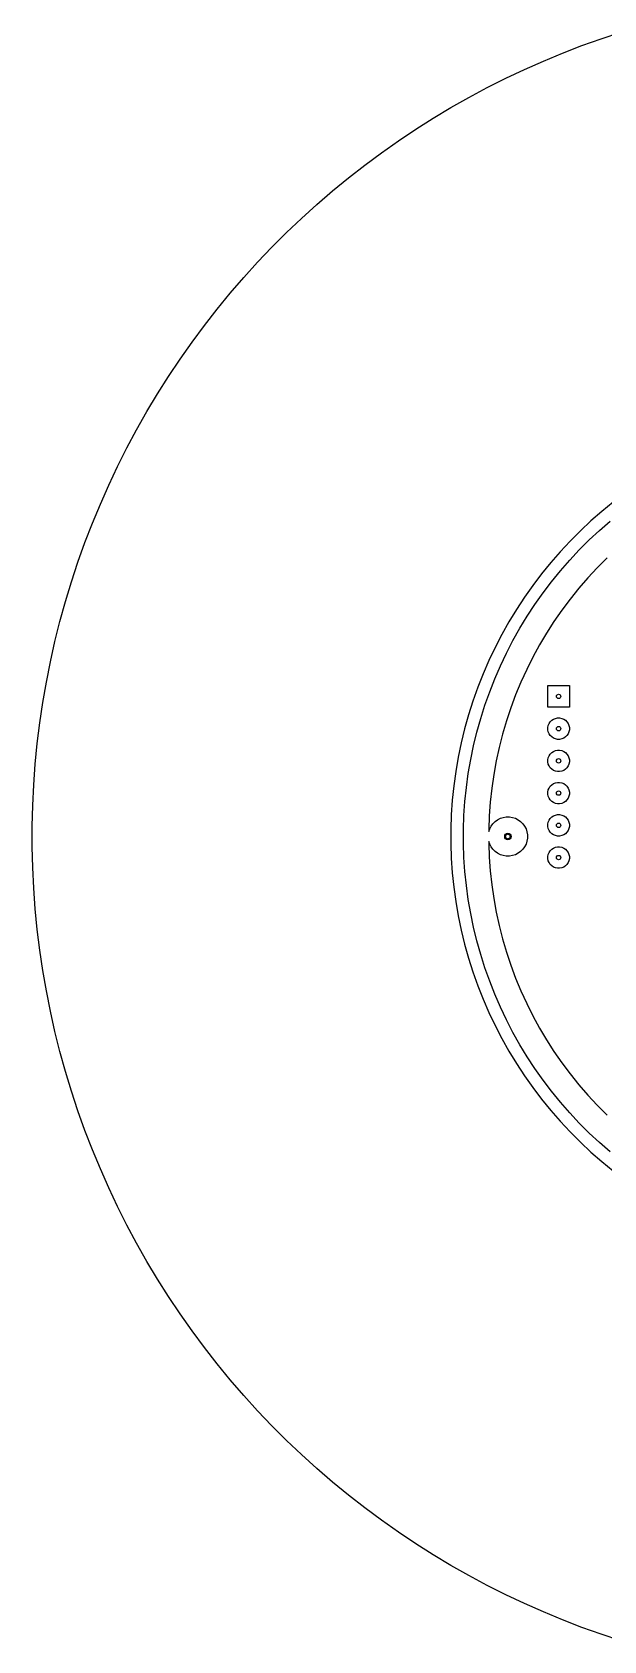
# Model space of a CAD drawing. Extents: x 123 to 256, y -136 to -4.
# Drawn here: x 123 to 168.1, y -133.4 to -6.6 of the extents above; entities that cross this region are included whole.
import ezdxf

# ---------------------------------------------------------------- set-up
doc = ezdxf.new("R2010")
doc.units = 0
doc.layers.add('BLACK', color=7, linetype='CONTINUOUS')

msp = doc.modelspace()

# ---------------------------------------------------------------- linework, layer by layer
at = {"layer": 'BLACK', "linetype": 'CONTINUOUS'}
for p, q in [((166.330158, -7.666956), (167.866866, -7.117113)), ((167.866866, -7.117113), (169.416604, -6.605148)), ((163.299529, -8.878929), (164.807407, -8.254346)), ((164.807407, -8.254346), (166.330158, -7.666956)), ((160.33202, -10.238148), (161.807434, -9.540329)), ((161.807434, -9.540329), (163.299529, -8.878929)), ((157.434779, -11.741339), (158.874176, -10.971965)), ((158.874176, -10.971965), (160.33202, -10.238148)), ((154.614786, -13.38488), (156.014697, -12.545805)), ((156.014697, -12.545805), (157.434779, -11.741339)), ((153.235888, -14.258057), (154.614786, -13.38488)), ((150.544442, -16.104596), (151.878835, -15.164811)), ((151.878835, -15.164811), (153.235888, -14.258057)), ((149.233516, -17.076846), (150.544442, -16.104596)), ((147.946844, -18.080974), (149.233516, -17.076846)), ((146.685202, -19.116377), (147.946844, -18.080974)), ((144.240034, -21.278491), (145.449351, -20.18243)), ((145.449351, -20.18243), (146.685202, -19.116377)), ((143.057979, -22.4039), (144.240034, -21.278491)), ((141.9039, -23.557979), (143.057979, -22.4039)), ((140.778491, -24.740034), (141.9039, -23.557979)), ((139.68243, -25.949351), (140.778491, -24.740034)), ((138.616377, -27.185202), (139.68243, -25.949351)), ((137.580974, -28.446844), (138.616377, -27.185202)), ((136.576846, -29.733516), (137.580974, -28.446844)), ((135.604596, -31.044442), (136.576846, -29.733516)), ((134.664811, -32.378835), (135.604596, -31.044442)), ((133.758057, -33.735888), (134.664811, -32.378835)), ((132.88488, -35.114786), (133.758057, -33.735888)), ((132.045805, -36.514697), (132.88488, -35.114786)), ((131.241339, -37.934779), (132.045805, -36.514697)), ((130.471965, -39.374176), (131.241339, -37.934779)), ((129.738148, -40.83202), (130.471965, -39.374176)), ((129.040329, -42.307434), (129.738148, -40.83202)), ((128.378929, -43.799529), (129.040329, -42.307434)), ((127.754346, -45.307407), (128.378929, -43.799529)), ((167.914823, -44.374673), (167.05253, -45.126554)), ((168.802284, -43.65267), (167.914823, -44.374673)), ((127.166956, -46.830158), (127.754346, -45.307407)), ((167.05253, -45.126554), (166.216409, -45.907436)), ((167.725778, -45.872562), (168.562209, -45.143232)), ((126.617113, -48.366866), (127.166956, -46.830158)), ((165.407436, -46.716409), (164.626554, -47.55253)), ((166.216409, -45.907436), (165.407436, -46.716409)), ((166.130024, -47.414734), (166.914734, -46.630024)), ((166.914734, -46.630024), (167.725778, -45.872562)), ((164.626554, -47.55253), (163.874673, -48.414823)), ((165.372562, -48.225778), (166.130024, -47.414734)), ((168.31825, -48.048236), (167.548236, -48.81825)), ((126.105148, -49.916604), (126.617113, -48.366866)), ((163.15267, -49.302284), (162.461387, -50.213877)), ((163.874673, -48.414823), (163.15267, -49.302284)), ((163.942883, -49.923053), (164.643232, -49.062209)), ((164.643232, -49.062209), (165.372562, -48.225778)), ((167.548236, -48.81825), (166.806197, -49.615256)), ((125.63137, -51.478441), (126.105148, -49.916604)), ((162.461387, -50.213877), (161.80163, -51.14854)), ((163.272333, -50.807306), (163.942883, -49.923053)), ((166.093078, -50.438239), (165.409787, -51.286151)), ((166.806197, -49.615256), (166.093078, -50.438239)), ((125.196065, -53.051434), (125.63137, -51.478441)), ((161.80163, -51.14854), (161.174167, -52.105184)), ((162.02372, -52.641888), (162.632364, -51.713937)), ((162.632364, -51.713937), (163.272333, -50.807306)), ((165.409787, -51.286151), (164.757196, -52.157911)), ((124.799493, -54.634636), (125.196065, -53.051434)), ((160.579732, -53.082691), (160.019016, -54.079924)), ((161.174167, -52.105184), (160.579732, -53.082691)), ((161.447113, -53.590078), (162.02372, -52.641888)), ((164.136136, -53.052408), (163.547398, -53.968502)), ((164.757196, -52.157911), (164.136136, -53.052408)), ((160.019016, -54.079924), (159.492674, -55.095718)), ((160.903214, -54.557401), (161.447113, -53.590078)), ((163.547398, -53.968502), (162.991733, -54.905026)), ((124.441895, -56.227093), (124.799493, -54.634636)), ((159.492674, -55.095718), (159.001318, -56.128891)), ((159.91604, -56.544915), (160.392658, -55.54273)), ((160.392658, -55.54273), (160.903214, -54.557401)), ((162.991733, -54.905026), (162.469848, -55.860786)), ((124.123485, -57.827847), (124.441895, -56.227093)), ((159.001318, -56.128891), (158.545523, -57.178236)), ((159.473915, -57.562788), (159.91604, -56.544915)), ((161.98241, -56.834564), (161.530038, -57.82512)), ((162.469848, -55.860786), (161.98241, -56.834564)), ((123.844456, -59.435933), (124.123485, -57.827847)), ((158.12582, -58.242531), (157.742697, -59.320535)), ((158.545523, -57.178236), (158.12582, -58.242531)), ((159.0668, -58.595163), (159.473915, -57.562788)), ((161.530038, -57.82512), (161.11331, -58.831191)), ((163.65, -59.81), (163.65, -58.11)), ((163.65, -58.11), (165.35, -58.11)), ((165.35, -58.11), (165.35, -59.81)), ((123.604975, -61.050383), (123.844456, -59.435933)), ((157.742697, -59.320535), (157.396602, -60.41099)), ((158.695168, -59.640835), (159.0668, -58.595163)), ((161.11331, -58.831191), (160.732756, -59.851494)), ((157.396602, -60.41099), (157.087938, -61.512626)), ((158.060046, -61.767181), (158.359453, -60.698585)), ((158.359453, -60.698585), (158.695168, -59.640835)), ((160.732756, -59.851494), (160.388862, -60.884731)), ((165.35, -59.81), (163.65, -59.81)), ((163.842941, -60.960766), (163.960766, -60.842941)), ((163.960766, -60.842941), (164.099313, -60.750367)), ((164.099313, -60.750367), (164.253258, -60.686601)), ((164.253258, -60.686601), (164.416685, -60.654093)), ((164.416685, -60.654093), (164.583315, -60.654093)), ((164.583315, -60.654093), (164.746742, -60.686601)), ((164.746742, -60.686601), (164.900687, -60.750367)), ((164.900687, -60.750367), (165.039234, -60.842941)), ((165.039234, -60.842941), (165.157059, -60.960766)), ((123.405186, -62.670223), (123.604975, -61.050383)), ((157.087938, -61.512626), (156.817066, -62.624158)), ((157.797298, -62.845375), (158.060046, -61.767181)), ((160.082066, -61.929583), (159.812758, -62.98472)), ((160.388862, -60.884731), (160.082066, -61.929583)), ((163.654093, -61.416685), (163.686601, -61.253258)), ((163.654093, -61.583315), (163.654093, -61.416685)), ((163.686601, -61.746742), (163.654093, -61.583315)), ((163.686601, -61.253258), (163.750367, -61.099313)), ((163.750367, -61.900687), (163.686601, -61.746742)), ((163.750367, -61.099313), (163.842941, -60.960766)), ((163.842941, -62.039234), (163.750367, -61.900687)), ((163.960766, -62.157059), (163.842941, -62.039234)), ((165.157059, -62.039234), (165.039234, -62.157059)), ((165.157059, -60.960766), (165.249633, -61.099313)), ((165.249633, -61.900687), (165.157059, -62.039234)), ((165.249633, -61.099313), (165.313399, -61.253258)), ((165.313399, -61.746742), (165.249633, -61.900687)), ((165.313399, -61.253258), (165.345907, -61.416685)), ((165.345907, -61.583315), (165.313399, -61.746742)), ((165.345907, -61.416685), (165.345907, -61.583315)), ((123.245211, -64.294479), (123.405186, -62.670223)), ((156.817066, -62.624158), (156.5843, -63.744289)), ((157.571513, -63.931912), (157.797298, -62.845375)), ((159.812758, -62.98472), (159.581282, -64.048797)), ((163.842941, -63.500766), (163.960766, -63.382941)), ((164.099313, -62.249633), (163.960766, -62.157059)), ((163.960766, -63.382941), (164.099313, -63.290367)), ((164.253258, -62.313399), (164.099313, -62.249633)), ((164.099313, -63.290367), (164.253258, -63.226601)), ((164.416685, -62.345907), (164.253258, -62.313399)), ((164.253258, -63.226601), (164.416685, -63.194093)), ((164.583315, -62.345907), (164.416685, -62.345907)), ((164.416685, -63.194093), (164.583315, -63.194093)), ((164.746742, -62.313399), (164.583315, -62.345907)), ((164.583315, -63.194093), (164.746742, -63.226601)), ((164.900687, -62.249633), (164.746742, -62.313399)), ((164.746742, -63.226601), (164.900687, -63.290367)), ((165.039234, -62.157059), (164.900687, -62.249633)), ((164.900687, -63.290367), (165.039234, -63.382941)), ((165.039234, -63.382941), (165.157059, -63.500766)), ((123.125145, -65.922171), (123.245211, -64.294479)), ((156.5843, -63.744289), (156.389912, -64.871715)), ((157.382955, -65.025523), (157.571513, -63.931912)), ((159.581282, -64.048797), (159.387933, -65.120458)), ((163.654093, -63.956685), (163.686601, -63.793258)), ((163.654093, -64.123315), (163.654093, -63.956685)), ((163.686601, -64.286742), (163.654093, -64.123315)), ((163.686601, -63.793258), (163.750367, -63.639313)), ((163.750367, -64.440687), (163.686601, -64.286742)), ((163.750367, -63.639313), (163.842941, -63.500766)), ((163.842941, -64.579234), (163.750367, -64.440687)), ((163.960766, -64.697059), (163.842941, -64.579234)), ((165.157059, -64.579234), (165.039234, -64.697059)), ((165.157059, -63.500766), (165.249633, -63.639313)), ((165.249633, -64.440687), (165.157059, -64.579234)), ((165.249633, -63.639313), (165.313399, -63.793258)), ((165.313399, -64.286742), (165.249633, -64.440687)), ((165.313399, -63.793258), (165.345907, -63.956685)), ((165.345907, -64.123315), (165.313399, -64.286742)), ((165.345907, -63.956685), (165.345907, -64.123315)), ((123.045061, -67.55232), (123.125145, -65.922171)), ((156.389912, -64.871715), (156.234129, -66.00512)), ((157.231844, -66.124935), (157.382955, -65.025523)), ((159.387933, -65.120458), (159.232958, -66.198337)), ((163.842941, -66.040766), (163.960766, -65.922941)), ((164.099313, -64.789633), (163.960766, -64.697059)), ((163.960766, -65.922941), (164.099313, -65.830367)), ((164.253258, -64.853399), (164.099313, -64.789633)), ((164.099313, -65.830367), (164.253258, -65.766601)), ((164.416685, -64.885907), (164.253258, -64.853399)), ((164.253258, -65.766601), (164.416685, -65.734093)), ((164.583315, -64.885907), (164.416685, -64.885907)), ((164.416685, -65.734093), (164.583315, -65.734093)), ((164.746742, -64.853399), (164.583315, -64.885907)), ((164.583315, -65.734093), (164.746742, -65.766601)), ((164.900687, -64.789633), (164.746742, -64.853399)), ((164.746742, -65.766601), (164.900687, -65.830367)), ((165.039234, -64.697059), (164.900687, -64.789633)), ((164.900687, -65.830367), (165.039234, -65.922941)), ((165.039234, -65.922941), (165.157059, -66.040766)), ((156.117132, -67.143182), (156.039059, -68.284576)), ((156.234129, -66.00512), (156.117132, -67.143182)), ((157.118357, -67.228864), (157.231844, -66.124935)), ((159.232958, -66.198337), (159.116553, -67.281061)), ((163.654093, -66.496685), (163.686601, -66.333258)), ((163.654093, -66.663315), (163.654093, -66.496685)), ((163.686601, -66.826742), (163.654093, -66.663315)), ((163.686601, -66.333258), (163.750367, -66.179313)), ((163.750367, -66.980687), (163.686601, -66.826742)), ((163.750367, -66.179313), (163.842941, -66.040766)), ((163.842941, -67.119234), (163.750367, -66.980687)), ((163.960766, -67.237059), (163.842941, -67.119234)), ((165.157059, -67.119234), (165.039234, -67.237059)), ((165.157059, -66.040766), (165.249633, -66.179313)), ((165.249633, -66.980687), (165.157059, -67.119234)), ((165.249633, -66.179313), (165.313399, -66.333258)), ((165.313399, -66.826742), (165.249633, -66.980687)), ((165.313399, -66.333258), (165.345907, -66.496685)), ((165.345907, -66.663315), (165.313399, -66.826742)), ((165.345907, -66.496685), (165.345907, -66.663315)), ((123.005007, -69.183943), (123.045061, -67.55232)), ((156.039059, -68.284576), (156, -69.42797)), ((157.004737, -69.445126), (157.042625, -68.336025)), ((157.042625, -68.336025), (157.118357, -67.228864)), ((159.038867, -68.367249), (159, -69.455518)), ((159.116553, -67.281061), (159.038867, -68.367249)), ((160.13816, -68.492827), (160.378388, -68.454778)), ((160.378388, -68.454778), (160.621612, -68.454778)), ((160.621612, -68.454778), (160.86184, -68.492827)), ((163.842941, -68.580766), (163.960766, -68.462941)), ((164.099313, -67.329633), (163.960766, -67.237059)), ((163.960766, -68.462941), (164.099313, -68.370367)), ((164.253258, -67.393399), (164.099313, -67.329633)), ((164.099313, -68.370367), (164.253258, -68.306601)), ((164.416685, -67.425907), (164.253258, -67.393399)), ((164.253258, -68.306601), (164.416685, -68.274093)), ((164.583315, -67.425907), (164.416685, -67.425907)), ((164.416685, -68.274093), (164.583315, -68.274093)), ((164.746742, -67.393399), (164.583315, -67.425907)), ((164.583315, -68.274093), (164.746742, -68.306601)), ((164.900687, -67.329633), (164.746742, -67.393399)), ((164.746742, -68.306601), (164.900687, -68.370367)), ((165.039234, -67.237059), (164.900687, -67.329633)), ((164.900687, -68.370367), (165.039234, -68.462941)), ((165.039234, -68.462941), (165.157059, -68.580766)), ((123.005007, -69.42797), (123.005007, -69.183943)), ((123.005007, -70.816057), (123.005007, -69.42797)), ((156, -69.42797), (156, -70.57203)), ((157.004737, -69.455518), (157.004737, -69.445126)), ((157.004737, -70.554874), (157.004737, -69.455518)), ((159, -69.616083), (159.067987, -69.406841)), ((159, -69.455518), (159, -69.616083)), ((159.067987, -69.406841), (159.178408, -69.190127)), ((159.178408, -69.190127), (159.321371, -68.993356)), ((159.321371, -68.993356), (159.493356, -68.821371)), ((159.493356, -68.821371), (159.690127, -68.678408)), ((159.690127, -68.678408), (159.906841, -68.567987)), ((159.906841, -68.567987), (160.13816, -68.492827)), ((160.86184, -68.492827), (161.093159, -68.567987)), ((161.093159, -68.567987), (161.309873, -68.678408)), ((161.309873, -68.678408), (161.506644, -68.821371)), ((161.506644, -68.821371), (161.678629, -68.993356)), ((161.678629, -68.993356), (161.821592, -69.190127)), ((161.821592, -69.190127), (161.932013, -69.406841)), ((161.932013, -69.406841), (162.007173, -69.63816)), ((162.007173, -69.63816), (162.045222, -69.878388)), ((163.654093, -69.036685), (163.686601, -68.873258)), ((163.654093, -69.203315), (163.654093, -69.036685)), ((163.686601, -69.366742), (163.654093, -69.203315)), ((163.686601, -68.873258), (163.750367, -68.719313)), ((163.750367, -69.520687), (163.686601, -69.366742)), ((163.750367, -68.719313), (163.842941, -68.580766)), ((163.842941, -69.659234), (163.750367, -69.520687)), ((163.960766, -69.777059), (163.842941, -69.659234)), ((165.157059, -69.659234), (165.039234, -69.777059)), ((165.157059, -68.580766), (165.249633, -68.719313)), ((165.249633, -69.520687), (165.157059, -69.659234)), ((165.249633, -68.719313), (165.313399, -68.873258)), ((165.313399, -69.366742), (165.249633, -69.520687)), ((165.313399, -68.873258), (165.345907, -69.036685)), ((165.345907, -69.203315), (165.313399, -69.366742)), ((165.345907, -69.036685), (165.345907, -69.203315)), ((123.045061, -72.44768), (123.005007, -70.816057)), ((156, -70.57203), (156.039059, -71.715424)), ((157.042625, -71.663975), (157.004737, -70.554874)), ((159.067987, -70.593159), (159, -70.383916)), ((159, -70.383916), (159, -70.544482)), ((159, -70.544482), (159.038867, -71.632751)), ((159.178408, -70.809873), (159.067987, -70.593159)), ((159.321371, -71.006644), (159.178408, -70.809873)), ((161.821592, -70.809873), (161.678629, -71.006644)), ((161.932013, -70.593159), (161.821592, -70.809873)), ((162.007173, -70.36184), (161.932013, -70.593159)), ((162.045222, -70.121612), (162.007173, -70.36184)), ((162.045222, -69.878388), (162.045222, -70.121612)), ((164.099313, -69.869633), (163.960766, -69.777059)), ((163.960766, -71.002941), (164.099313, -70.910367)), ((164.253258, -69.933399), (164.099313, -69.869633)), ((164.099313, -70.910367), (164.253258, -70.846601)), ((164.416685, -69.965907), (164.253258, -69.933399)), ((164.253258, -70.846601), (164.416685, -70.814093)), ((164.583315, -69.965907), (164.416685, -69.965907)), ((164.416685, -70.814093), (164.583315, -70.814093)), ((164.746742, -69.933399), (164.583315, -69.965907)), ((164.583315, -70.814093), (164.746742, -70.846601)), ((164.900687, -69.869633), (164.746742, -69.933399)), ((164.746742, -70.846601), (164.900687, -70.910367)), ((165.039234, -69.777059), (164.900687, -69.869633)), ((164.900687, -70.910367), (165.039234, -71.002941)), ((156.039059, -71.715424), (156.117132, -72.856818)), ((157.118357, -72.771136), (157.042625, -71.663975)), ((159.038867, -71.632751), (159.116553, -72.718939)), ((159.493356, -71.178629), (159.321371, -71.006644)), ((159.690127, -71.321592), (159.493356, -71.178629)), ((159.906841, -71.432013), (159.690127, -71.321592)), ((160.13816, -71.507173), (159.906841, -71.432013)), ((160.378388, -71.545222), (160.13816, -71.507173)), ((160.621612, -71.545222), (160.378388, -71.545222)), ((160.86184, -71.507173), (160.621612, -71.545222)), ((161.093159, -71.432013), (160.86184, -71.507173)), ((161.309873, -71.321592), (161.093159, -71.432013)), ((161.506644, -71.178629), (161.309873, -71.321592)), ((161.678629, -71.006644), (161.506644, -71.178629)), ((163.654093, -71.576685), (163.686601, -71.413258)), ((163.654093, -71.743315), (163.654093, -71.576685)), ((163.686601, -71.906742), (163.654093, -71.743315)), ((163.686601, -71.413258), (163.750367, -71.259313)), ((163.750367, -72.060687), (163.686601, -71.906742)), ((163.750367, -71.259313), (163.842941, -71.120766)), ((163.842941, -72.199234), (163.750367, -72.060687)), ((163.842941, -71.120766), (163.960766, -71.002941)), ((163.960766, -72.317059), (163.842941, -72.199234)), ((165.039234, -71.002941), (165.157059, -71.120766)), ((165.157059, -72.199234), (165.039234, -72.317059)), ((165.157059, -71.120766), (165.249633, -71.259313)), ((165.249633, -72.060687), (165.157059, -72.199234)), ((165.249633, -71.259313), (165.313399, -71.413258)), ((165.313399, -71.906742), (165.249633, -72.060687)), ((165.313399, -71.413258), (165.345907, -71.576685)), ((165.345907, -71.743315), (165.313399, -71.906742)), ((165.345907, -71.576685), (165.345907, -71.743315)), ((123.125145, -74.077829), (123.045061, -72.44768)), ((156.117132, -72.856818), (156.234129, -73.99488)), ((157.231844, -73.875065), (157.118357, -72.771136)), ((159.116553, -72.718939), (159.232958, -73.801663)), ((164.099313, -72.409633), (163.960766, -72.317059)), ((164.253258, -72.473399), (164.099313, -72.409633)), ((164.416685, -72.505907), (164.253258, -72.473399)), ((164.583315, -72.505907), (164.416685, -72.505907)), ((164.746742, -72.473399), (164.583315, -72.505907)), ((164.900687, -72.409633), (164.746742, -72.473399)), ((165.039234, -72.317059), (164.900687, -72.409633)), ((123.245211, -75.705521), (123.125145, -74.077829)), ((156.234129, -73.99488), (156.389912, -75.128285)), ((157.382955, -74.974477), (157.231844, -73.875065)), ((159.232958, -73.801663), (159.387933, -74.879542)), ((123.405186, -77.329777), (123.245211, -75.705521)), ((156.389912, -75.128285), (156.5843, -76.255711)), ((157.571513, -76.068088), (157.382955, -74.974477)), ((157.797298, -77.154625), (157.571513, -76.068088)), ((159.387933, -74.879542), (159.581282, -75.951203)), ((159.581282, -75.951203), (159.812758, -77.01528)), ((123.604975, -78.949617), (123.405186, -77.329777)), ((156.5843, -76.255711), (156.817066, -77.375842)), ((158.060046, -78.232819), (157.797298, -77.154625)), ((159.812758, -77.01528), (160.082066, -78.070417)), ((156.817066, -77.375842), (157.087938, -78.487374)), ((157.087938, -78.487374), (157.396602, -79.58901)), ((158.359453, -79.301415), (158.060046, -78.232819)), ((160.082066, -78.070417), (160.388862, -79.115269)), ((123.844456, -80.564067), (123.604975, -78.949617)), ((157.396602, -79.58901), (157.742697, -80.679465)), ((158.695168, -80.359165), (158.359453, -79.301415)), ((160.388862, -79.115269), (160.732756, -80.148506)), ((124.123485, -82.172153), (123.844456, -80.564067)), ((157.742697, -80.679465), (158.12582, -81.757469)), ((159.0668, -81.404837), (158.695168, -80.359165)), ((160.732756, -80.148506), (161.11331, -81.168809)), ((124.441895, -83.772907), (124.123485, -82.172153)), ((158.12582, -81.757469), (158.545523, -82.821764)), ((159.473915, -82.437212), (159.0668, -81.404837)), ((161.11331, -81.168809), (161.530038, -82.17488)), ((161.530038, -82.17488), (161.98241, -83.165436)), ((158.545523, -82.821764), (159.001318, -83.871109)), ((159.91604, -83.455085), (159.473915, -82.437212)), ((160.392658, -84.45727), (159.91604, -83.455085)), ((161.98241, -83.165436), (162.469848, -84.139214)), ((124.799493, -85.365364), (124.441895, -83.772907)), ((159.001318, -83.871109), (159.492674, -84.904282)), ((159.492674, -84.904282), (160.019016, -85.920076)), ((160.903214, -85.442599), (160.392658, -84.45727)), ((162.469848, -84.139214), (162.991733, -85.094974)), ((125.196065, -86.948566), (124.799493, -85.365364)), ((160.019016, -85.920076), (160.579732, -86.917309)), ((161.447113, -86.409922), (160.903214, -85.442599)), ((162.991733, -85.094974), (163.547398, -86.031498)), ((163.547398, -86.031498), (164.136136, -86.947592)), ((125.63137, -88.521559), (125.196065, -86.948566)), ((160.579732, -86.917309), (161.174167, -87.894816)), ((162.02372, -87.358112), (161.447113, -86.409922)), ((162.632364, -88.286063), (162.02372, -87.358112)), ((164.136136, -86.947592), (164.757196, -87.842089)), ((126.105148, -90.083396), (125.63137, -88.521559)), ((161.174167, -87.894816), (161.80163, -88.85146)), ((163.272333, -89.192694), (162.632364, -88.286063)), ((164.757196, -87.842089), (165.409787, -88.713849)), ((165.409787, -88.713849), (166.093078, -89.561761)), ((161.80163, -88.85146), (162.461387, -89.786123)), ((162.461387, -89.786123), (163.15267, -90.697716)), ((163.942883, -90.076947), (163.272333, -89.192694)), ((166.093078, -89.561761), (166.806197, -90.384744)), ((126.617113, -91.633134), (126.105148, -90.083396)), ((163.15267, -90.697716), (163.874673, -91.585177)), ((164.643232, -90.937791), (163.942883, -90.076947)), ((165.372562, -91.774222), (164.643232, -90.937791)), ((166.806197, -90.384744), (167.548236, -91.18175)), ((167.548236, -91.18175), (168.31825, -91.951764)), ((127.166956, -93.169842), (126.617113, -91.633134)), ((163.874673, -91.585177), (164.626554, -92.44747)), ((164.626554, -92.44747), (165.407436, -93.283591)), ((166.130024, -92.585266), (165.372562, -91.774222)), ((127.754346, -94.692593), (127.166956, -93.169842)), ((165.407436, -93.283591), (166.216409, -94.092564)), ((166.914734, -93.369976), (166.130024, -92.585266)), ((167.725778, -94.127438), (166.914734, -93.369976)), ((128.378929, -96.200471), (127.754346, -94.692593)), ((166.216409, -94.092564), (167.05253, -94.873446)), ((167.05253, -94.873446), (167.914823, -95.625327)), ((168.562209, -94.856768), (167.725778, -94.127438)), ((129.040329, -97.692566), (128.378929, -96.200471)), ((167.914823, -95.625327), (168.802284, -96.34733)), ((129.738148, -99.16798), (129.040329, -97.692566)), ((130.471965, -100.625824), (129.738148, -99.16798)), ((131.241339, -102.065221), (130.471965, -100.625824)), ((132.045805, -103.485303), (131.241339, -102.065221)), ((132.88488, -104.885214), (132.045805, -103.485303)), ((133.758057, -106.264112), (132.88488, -104.885214)), ((134.664811, -107.621165), (133.758057, -106.264112)), ((135.604596, -108.955558), (134.664811, -107.621165)), ((136.576846, -110.266484), (135.604596, -108.955558)), ((137.580974, -111.553156), (136.576846, -110.266484)), ((138.616377, -112.814798), (137.580974, -111.553156)), ((139.68243, -114.050649), (138.616377, -112.814798)), ((140.778491, -115.259966), (139.68243, -114.050649)), ((141.9039, -116.442021), (140.778491, -115.259966)), ((143.057979, -117.5961), (141.9039, -116.442021)), ((144.240034, -118.721509), (143.057979, -117.5961)), ((145.449351, -119.81757), (144.240034, -118.721509)), ((146.685202, -120.883623), (145.449351, -119.81757)), ((147.946844, -121.919026), (146.685202, -120.883623)), ((149.233516, -122.923154), (147.946844, -121.919026)), ((150.544442, -123.895404), (149.233516, -122.923154)), ((151.878835, -124.835189), (150.544442, -123.895404)), ((153.235888, -125.741943), (151.878835, -124.835189)), ((154.614786, -126.61512), (153.235888, -125.741943)), ((156.014697, -127.454195), (154.614786, -126.61512)), ((157.434779, -128.258661), (156.014697, -127.454195)), ((158.874176, -129.028035), (157.434779, -128.258661)), ((160.33202, -129.761852), (158.874176, -129.028035)), ((161.807434, -130.459671), (160.33202, -129.761852)), ((163.299529, -131.121071), (161.807434, -130.459671)), ((164.807407, -131.745654), (163.299529, -131.121071)), ((166.330158, -132.333044), (164.807407, -131.745654)), ((167.866866, -132.882887), (166.330158, -132.333044)), ((169.416604, -133.394852), (167.866866, -132.882887))]:
    msp.add_line(p, q, dxfattribs=at)
at = {"layer": 'BLACK'}
for centre, radius in [((164.5, -58.96), 0.175), ((164.5, -61.5), 0.175), ((164.5, -64.04), 0.175), ((164.5, -66.58), 0.175), ((164.5, -69.12), 0.175), ((160.5, -70), 0.25), ((164.5, -71.66), 0.175)]:
    msp.add_circle(centre, radius, dxfattribs=at)
at = {"layer": 'WHITE'}
for centre in [(164.5, -58.96), (164.5, -61.5), (164.5, -64.04), (164.5, -66.58), (164.5, -69.12), (160.5, -70), (164.5, -71.66)]:
    msp.add_circle(centre, 0.175, dxfattribs=at)

doc.saveas('drawing.dxf')
